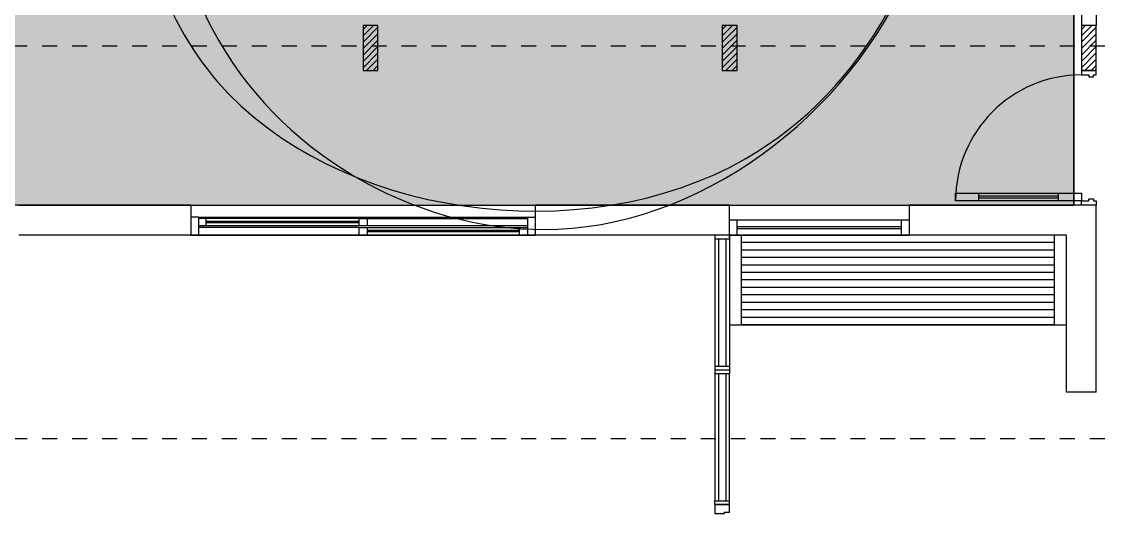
# Model space of a CAD drawing. Header units: metres. Extents: x -22 to 82, y -7 to 32.
# Drawn here: x -18.02 to -10.76, y 6.46 to 9.73 of the extents above; entities that cross this region are included whole.
import ezdxf

# ---------------------------------------------------------------- set-up
doc = ezdxf.new("R2010")
doc.units = ezdxf.units.M
doc.header["$LTSCALE"] = 2
doc.header["$MEASUREMENT"] = 0
doc.linetypes.add('BORDER', pattern=[44.45, 12.7, -6.35, 12.7, -6.35, 0, -6.35])
doc.linetypes.add('DASHDOT', pattern=[25.4, 12.7, -6.35, 0, -6.35])
doc.layers.get('0').update_dxf_attribs({"color": 252, "linetype": 'CONTINUOUS'})
for name, color, linetype in [('AR-EQUIPAMIENTO_FIJO_02', 252, 'CONTINUOUS'), ('ZBANCO', 253, 'CONTINUOUS'), ('ZHATCH_VEREDA', 254, 'CONTINUOUS'), ('ZLINEA_DE_EJES', 6, 'BORDER'), ('ZSILUETAEDIFICIO', 253, 'CONTINUOUS')]:
    doc.layers.add(name, color=color, linetype=linetype)

# ---------------------------------------------------------------- blocks, each defined once
blk = doc.blocks.new('*U43')
at = {"layer": 'AR-EQUIPAMIENTO_FIJO_02'}
h = blk.add_hatch(dxfattribs=at)
h.set_pattern_fill('_USER', color=252, scale=0.05, pattern_type=0)
h.set_pattern_definition([(0, (0.05, 0), (0, 0.05), [])])
h.paths.add_polyline_path([(2.07, -0.6), (2.07, 0), (-0.02, 0), (-0.02, -0.6)])
at = {"color": 252}
for p, q in [((-0.02, -0.6), (-0.02, 0)), ((2.07, -0.6), (2.07, 0))]:
    blk.add_line(p, q, dxfattribs=at)
blk.add_lwpolyline([(-0.1, 0), (2.15, 0), (2.15, -0.6), (-0.1, -0.6)], close=True, dxfattribs=at)

msp = doc.modelspace()

# ---------------------------------------------------------------- hatches: boundary and pattern name
at = {"layer": 'ZHATCH_VEREDA'}
h = msp.add_hatch(color=256, dxfattribs=at)
h.dxf.hatch_style = 1
h.paths.add_polyline_path([(-10.9944, 10), (-18.2444, 10), (-18.2444, 8.5), (-10.9944, 8.5)])
at = {"layer": 'ZSILUETAEDIFICIO'}
h = msp.add_hatch(dxfattribs=at)
h.set_pattern_fill('_USER', color=256, scale=0.03, angle=225, pattern_type=0)
h.set_pattern_definition([(225, (-13.29437, 8.558854), (0.0212132, -0.0212132), [])])
h.paths.add_polyline_path([(-15.6444, 9.7), (-15.7444, 9.7), (-15.7444, 9.4), (-15.6444, 9.4)])
h = msp.add_hatch(dxfattribs=at)
h.set_pattern_fill('_USER', color=256, scale=0.03, angle=225, pattern_type=0)
h.set_pattern_definition([(225, (-10.89437, 8.558854), (0.0212132, -0.0212132), [])])
h.paths.add_polyline_path([(-13.2444, 9.7), (-13.3444, 9.7), (-13.3444, 9.4), (-13.2444, 9.4)])
h = msp.add_hatch(dxfattribs=at)
h.set_pattern_fill('_USER', color=256, scale=0.03, angle=225, pattern_type=0)
h.set_pattern_definition([(225, (-8.49437, 8.558854), (0.0212132, -0.0212132), [])])
h.paths.add_polyline_path([(-10.8444, 9.7), (-10.9444, 9.7), (-10.9444, 9.4), (-10.8444, 9.4)])

# ---------------------------------------------------------------- linework, layer by layer
at = {"layer": 'ZLINEA_DE_EJES', "linetype": 'DASHDOT', "ltscale": 0.001}
for p, q in [((-20.6876, 9.5638, 0), (33.3816, 9.5638, 0)), ((-20.6876, 6.9404, 0), (33.3816, 6.9404, 0))]:
    msp.add_line(p, q, dxfattribs=at)
at = {"layer": 'ZSILUETAEDIFICIO', "linetype": 'Continuous'}
for p, q in [((-10.9944, 13.1), (-10.9944, 8.4998)), ((-10.9444, 13.1, 0), (-10.9444, 9.7, 0)), ((-10.8441, 9.7, 0), (-10.8441, 13.1, 0)), ((-10.8444, 9.4), (-10.9442, 9.4)), ((-10.9442, 9.4), (-10.9442, 9.3701)), ((-10.9442, 9.3701), (-10.8942, 9.3701)), ((-10.8942, 9.3701), (-10.8942, 9.3571)), ((-10.8642, 9.3571), (-10.8642, 9.3701)), ((-10.8642, 9.3701), (-10.8444, 9.3701)), ((-10.8444, 9.3701), (-10.8444, 9.4)), ((-10.8942, 9.3571), (-10.8642, 9.3571)), ((-11.7843, 8.5299), (-11.7843, 8.5799)), ((-11.7843, 8.5799), (-10.9442, 8.5799)), ((-11.6294, 8.5299), (-11.6294, 8.5799)), ((-11.0991, 8.5799), (-11.0991, 8.5299)), ((-10.9442, 8.5799), (-10.9442, 8.5299)), ((-13.2944, 8.5, 0), (-12.0944, 8.5, 0)), ((-10.9442, 8.5299), (-11.7843, 8.5299)), ((-11.0991, 8.5608, 0), (-11.6294, 8.5608, 0)), ((-11.6294, 8.5488, 0), (-11.0991, 8.5488, 0)), ((-10.9442, 8.5), (-10.9442, 8.5299)), ((-10.9442, 8.5299), (-10.8942, 8.5299)), ((-10.8444, 8.5), (-10.9442, 8.5)), ((-10.8942, 8.5299), (-10.8942, 8.5429)), ((-10.8942, 8.5429), (-10.8642, 8.5429)), ((-10.8642, 8.5429), (-10.8642, 8.5299)), ((-10.8642, 8.5299), (-10.8444, 8.5299)), ((-10.8444, 8.5299), (-10.8444, 8.5)), ((-16.8436, 8.4207, 0), (-16.8436, 8.3, 0)), ((-15.7695, 8.4111, 0), (-16.8436, 8.4111, 0)), ((-15.7695, 8.3608, 0), (-16.8436, 8.3608, 0)), ((-16.7933, 8.3608, 0), (-16.7933, 8.4111, 0)), ((-15.7695, 8.4111, 0), (-15.7164, 8.4111, 0)), ((-15.7695, 8.3608, 0), (-15.7695, 8.4111, 0)), ((-15.7164, 8.3608, 0), (-15.7695, 8.3608, 0)), ((-15.7695, 8.3, 0), (-15.7695, 8.3503, 0)), ((-15.7695, 8.3503, 0), (-15.7192, 8.3503, 0)), ((-15.7192, 8.3503, 0), (-14.6452, 8.3503, 0)), ((-15.7164, 8.4111, 0), (-15.7164, 8.3608, 0)), ((-14.6452, 8.3608, 0), (-15.7164, 8.3608, 0)), ((-15.7164, 8.3503, 0), (-15.7164, 8.3, 0)), ((-14.6981, 8.3, 0), (-14.6981, 8.3503, 0)), ((-14.6452, 8.4207, 0), (-14.6452, 8.3, 0)), ((-12.0944, 8.4003, 0), (-13.2944, 8.4003, 0)), ((-13.2441, 8.3, 0), (-13.2441, 8.4003, 0)), ((-12.1459, 8.356, 0), (-13.2441, 8.356, 0)), ((-12.1459, 8.3, 0), (-12.1459, 8.4003, 0)), ((-14.5944, 8.3, 0), (-16.8944, 8.3, 0)), ((-16.8436, 8.3, 0), (-16.7933, 8.3, 0)), ((-15.7192, 8.3, 0), (-15.7695, 8.3, 0)), ((-15.7164, 8.3332, 0), (-14.6981, 8.3332, 0)), ((-14.6981, 8.3211, 0), (-15.7164, 8.3211, 0)), ((-13.2944, 8.3, 0), (-12.0944, 8.3, 0)), ((-13.2944, 8.3, 0), (-12.0944, 8.3, 0)), ((-13.2441, 8.344, 0), (-12.1459, 8.344, 0)), ((-12.1464, 8.3, 0), (-12.0944, 8.3, 0))]:
    msp.add_line(p, q, dxfattribs=at)
at = {"layer": 'ZSILUETAEDIFICIO'}
for p, q in [((-10.9944, 8.4998), (-10.9944, 13.1, 0)), ((-10.9944, 8.5), (-10.9944, 13.1)), ((-16.8944, 8.5, 0), (-18.2444, 8.5, 0)), ((-18.0444, 8.5), (-10.9944, 8.5)), ((-16.8944, 8.5, 0), (-16.8944, 8.3, 0)), ((-16.8944, 8.5, 0), (-14.5944, 8.5, 0)), ((-13.2944, 8.5, 0), (-14.5944, 8.5, 0)), ((-14.5944, 8.5, 0), (-14.5944, 8.3, 0)), ((-13.2944, 8.3, 0), (-13.2944, 8.5, 0)), ((-12.0944, 8.5, 0), (-12.0944, 8.3, 0)), ((-10.8444, 8.5, 0), (-12.0944, 8.5, 0)), ((-10.8444, 7.25, 0), (-10.8444, 8.5, 0)), ((-16.8436, 8.4207, 0), (-16.8944, 8.4207, 0)), ((-16.8436, 8.4207, 0), (-14.6452, 8.4207, 0)), ((-15.7695, 8.3503, 0), (-16.8436, 8.3503, 0)), ((-16.7933, 8.394, 0), (-15.7695, 8.394, 0)), ((-15.7695, 8.3819, 0), (-16.7933, 8.3819, 0)), ((-15.7164, 8.4111, 0), (-14.6452, 8.4111, 0)), ((-14.6452, 8.4207, 0), (-14.5944, 8.4207, 0)), ((-16.8944, 8.3, 0), (-18.0444, 8.3, 0)), ((-16.8944, 8.3, 0), (-14.5944, 8.3, 0)), ((-13.2944, 8.3, 0), (-14.5944, 8.3, 0)), ((-13.3944, 8.3, 0), (-13.3944, 8.275, 0)), ((-13.2944, 8.275, 0), (-13.2944, 8.3, 0)), ((-11.0444, 8.3, 0), (-12.0944, 8.3, 0)), ((-11.0444, 7.25, 0), (-11.0444, 8.3, 0)), ((-13.3944, 8.275, 0), (-13.2944, 8.275, 0)), ((-13.3944, 8.275, 0), (-13.2944, 8.275, 0)), ((-13.3944, 8.275, 0), (-13.3944, 7.425, 0)), ((-13.3694, 8.275, 0), (-13.3694, 7.425, 0)), ((-13.3194, 8.275, 0), (-13.3194, 7.425, 0)), ((-13.2944, 8.275, 0), (-13.2944, 7.425, 0)), ((-13.3944, 7.425, 0), (-13.2944, 7.425, 0)), ((-13.3944, 7.425, 0), (-13.3944, 7.375, 0)), ((-13.2944, 7.425, 0), (-13.2944, 7.375, 0)), ((-13.3944, 7.4, 0), (-13.2944, 7.4, 0)), ((-13.3944, 7.375, 0), (-13.2944, 7.375, 0)), ((-13.3944, 7.375, 0), (-13.3944, 6.525, 0)), ((-13.3694, 7.375, 0), (-13.3694, 6.525, 0)), ((-13.3194, 7.375, 0), (-13.3194, 6.525, 0)), ((-13.2944, 6.525, 0), (-13.2944, 7.375, 0)), ((-10.8444, 7.25, 0), (-11.0444, 7.25, 0)), ((-13.3944, 6.525, 0), (-13.2944, 6.525, 0)), ((-13.3944, 6.5, 0), (-13.3944, 6.525, 0)), ((-13.3944, 6.5, 0), (-13.2944, 6.5, 0)), ((-13.2944, 6.5, 0), (-13.2944, 6.525, 0))]:
    msp.add_line(p, q, dxfattribs=at)
for points in [[(-15.6444, 9.7), (-15.7444, 9.7), (-15.7444, 9.4), (-15.6444, 9.4)], [(-13.2444, 9.7), (-13.3444, 9.7), (-13.3444, 9.4), (-13.2444, 9.4)], [(-10.8444, 9.7), (-10.9444, 9.7), (-10.9444, 9.4), (-10.8444, 9.4)]]:
    msp.add_lwpolyline(points, close=True, dxfattribs=at)
at = {"layer": 'ZSILUETAEDIFICIO', "elevation": 0}
msp.add_lwpolyline([(-13.2944, 6.5), (-13.3944, 6.5), (-13.3944, 6.44), (-13.3294, 6.44), (-13.3294, 6.45), (-13.2944, 6.45), (-13.2944, 6.5)], dxfattribs=at)
at = {"layer": 'ZSILUETAEDIFICIO', "ltscale": 3}
msp.add_arc((-10.9442, 8.5299), 0.8401, 90, 180, dxfattribs=at)
at = {"layer": 'ZSILUETAEDIFICIO'}
for points, start_tangent, end_tangent in [([(-16.7161, 9.3242), (-17.2681, 11.0008), (-16.1443, 13.2889), (-13.7588, 13.4861), (-11.9253, 11.0797), (-13.1871, 8.8114), (-16.7161, 9.3242)], (-0.658708, 0.76016), (-0.658708, 0.76016)), ([(-16.1981, 13.1305), (-14.5215, 13.6825), (-12.2334, 12.5587), (-12.0362, 10.1732), (-14.4426, 8.3397), (-16.7109, 9.6015), (-16.1981, 13.1305)], (0.76016, 0.658708), (0.76016, 0.658708))]:
    msp.add_spline(points, degree=3, dxfattribs=dict(at, start_tangent=start_tangent, end_tangent=end_tangent))

# ---------------------------------------------------------------- block references
at = {"layer": 'ZBANCO', "xscale": -1}
msp.add_blockref('*U43', (-11.1444, 8.3, 0), dxfattribs=at)

doc.saveas('drawing.dxf')
